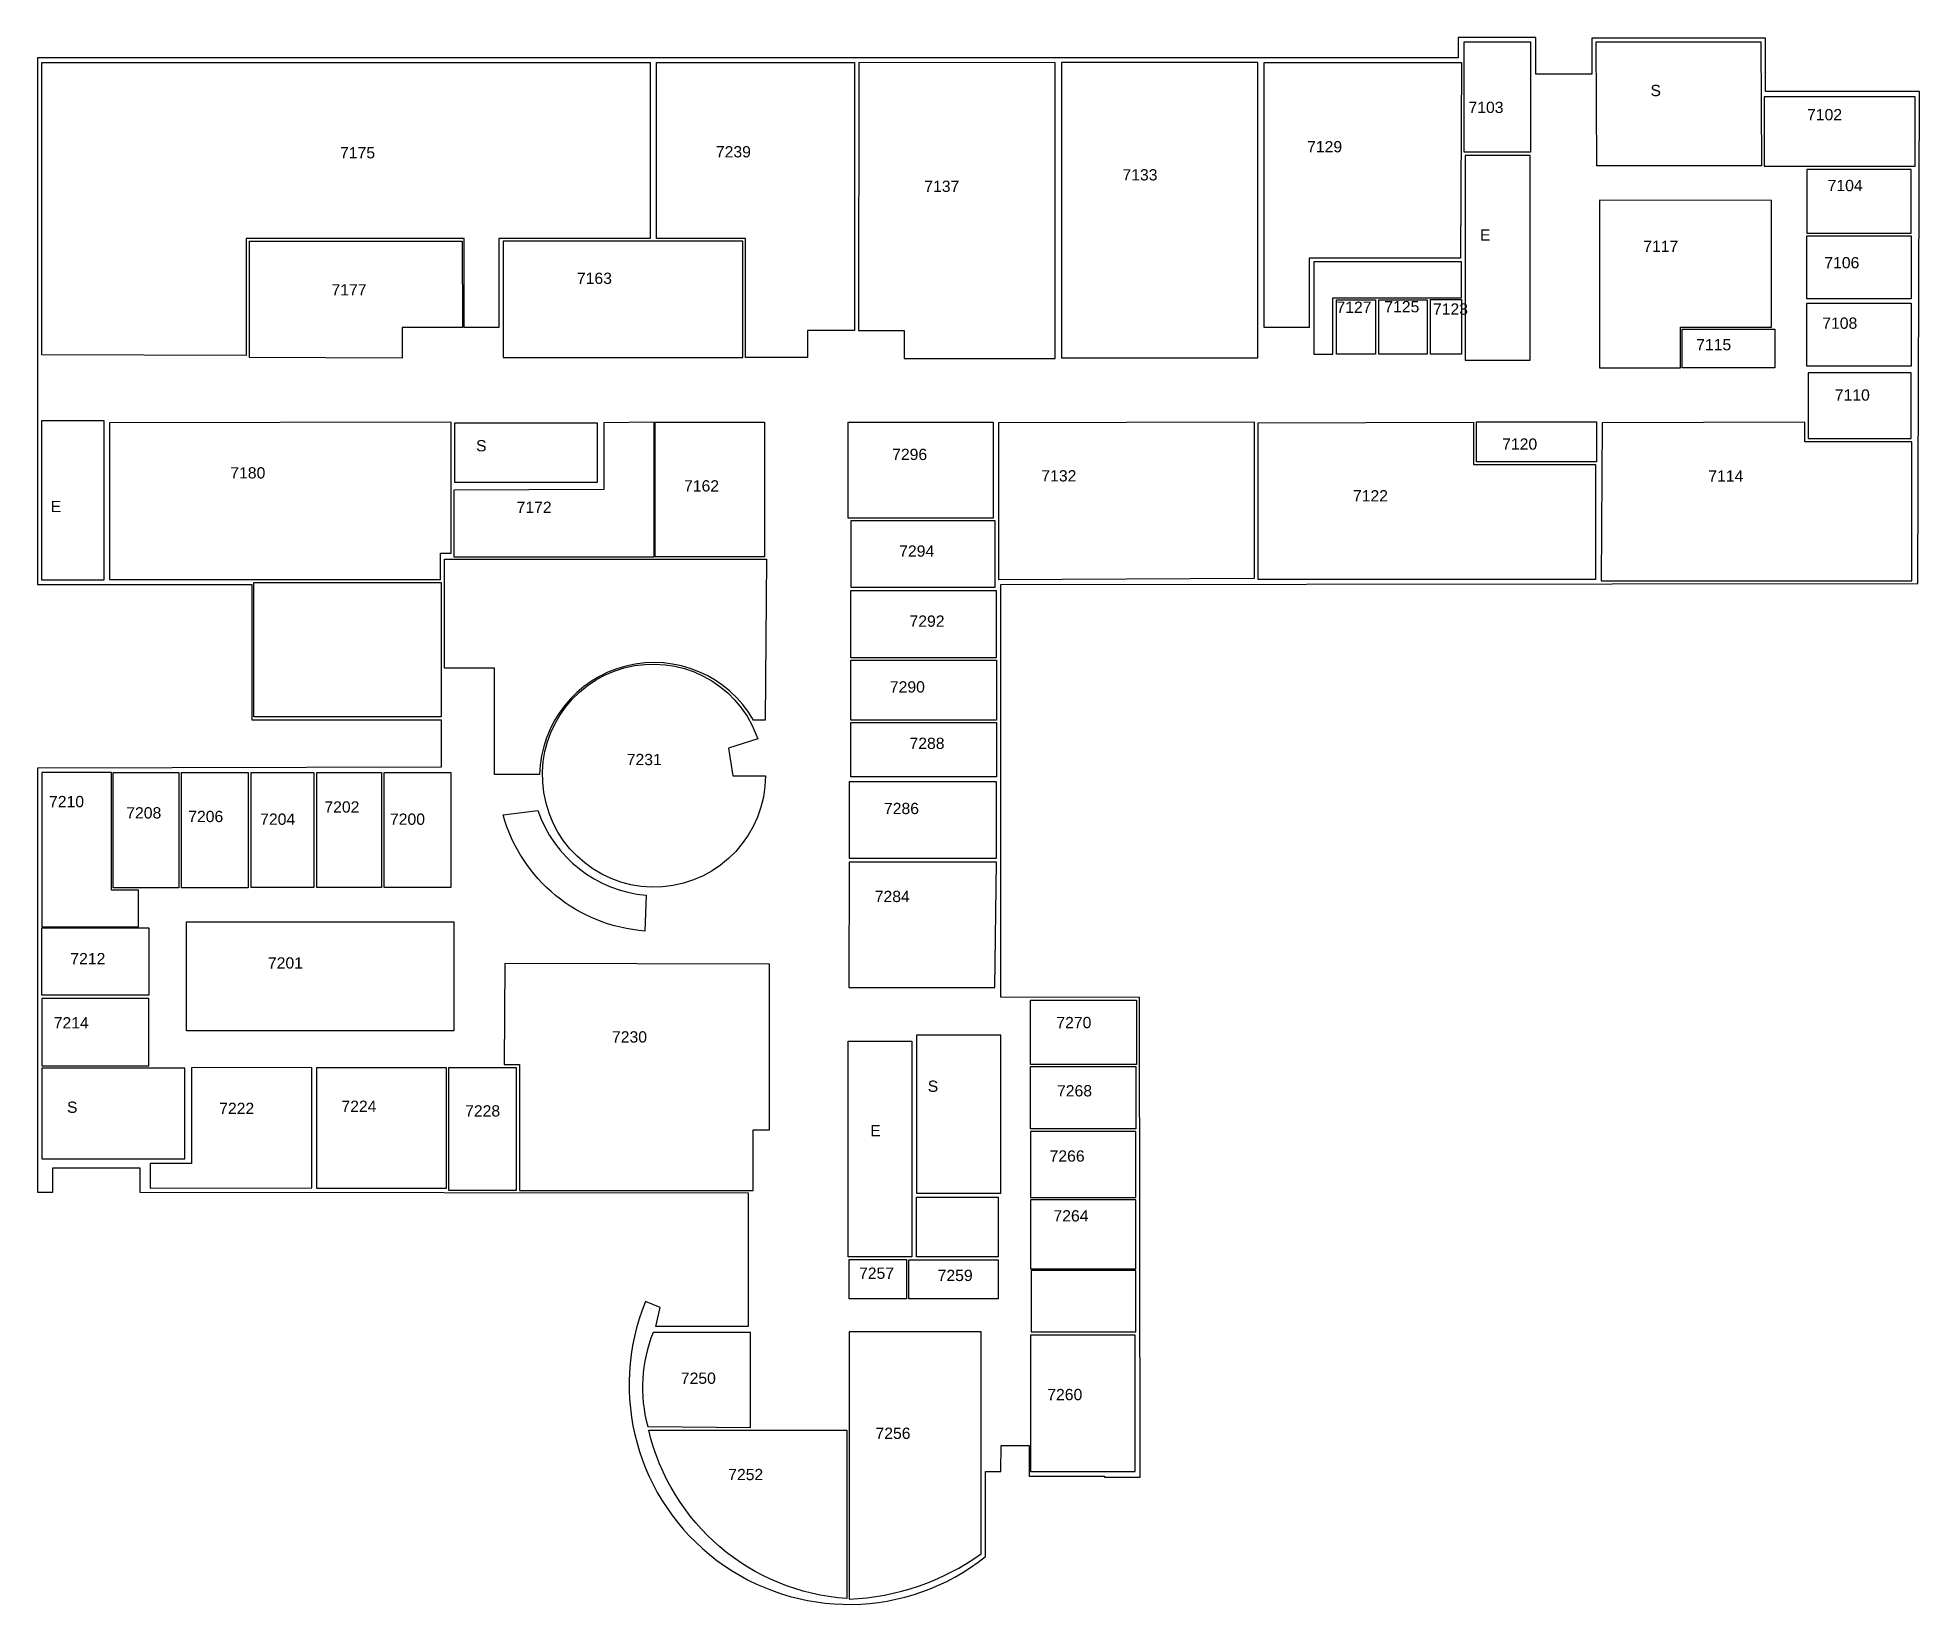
# Model space of a CAD drawing. Header units: millimetres. Extents: x 29.6 to 113.1, y 2.1 to 71.6.
import ezdxf

# ---------------------------------------------------------------- set-up
doc = ezdxf.new("R2010")
doc.units = ezdxf.units.MM
doc.layers.add('Contour', color=7, linetype='Continuous')
doc.layers.add('Room', color=7, linetype='Continuous')
doc.styles.get("Standard").update_dxf_attribs({"font": 'arial.ttf', "height": 0.5})

msp = doc.modelspace()

# ---------------------------------------------------------------- linework, layer by layer
at = {"layer": 'Contour', "color": 7, "lineweight": 25, "true_color": 0xffffff}
msp.add_lwpolyline([(29.646, 70.667), (29.646, 47.297), (39.139, 47.297), (39.139, 41.298), (47.547, 41.298), (47.547, 39.202), (29.646, 39.15), (29.646, 20.337), (30.321, 20.337), (30.321, 21.422), (34.173, 21.422), (34.173, 20.337), (61.163, 20.313), (61.163, 14.379), (57.065, 14.379), (57.256, 15.23), (56.606, 15.495, 0.772614), (71.688, 4.172), (71.688, 7.954), (72.362, 7.954), (72.386, 9.11), (73.615, 9.11), (73.615, 7.737), (76.964, 7.737), (76.964, 7.696), (78.541, 7.696), (78.515, 28.98), (72.362, 28.987), (72.362, 40.816), (72.362, 47.297), (113.03, 47.344), (113.103, 69.173), (106.285, 69.173), (106.285, 71.533), (98.575, 71.533), (98.575, 69.935), (96.093, 69.944), (96.093, 71.558), (92.651, 71.558), (92.648, 70.667), (29.646, 70.667)], format="xyb", dxfattribs=at)
at = {"layer": 'Room', "lineweight": 30}
for points in [[(95.853, 66.474), (92.915, 66.474), (92.915, 71.365), (95.853, 71.365)], [(106.104, 65.865), (98.804, 65.865), (98.768, 71.365), (106.068, 71.365)], [(75.061, 57.351), (83.758, 57.351), (83.758, 70.46), (75.061, 70.46)], [(112.91, 68.932), (106.216, 68.932), (106.216, 65.85), (112.91, 65.85)], [(95.846, 66.336), (92.966, 66.336), (92.966, 57.25), (95.846, 57.25)], [(108.116, 62.878), (112.741, 62.878), (112.741, 65.704), (108.116, 65.704)], [(112.741, 59.969), (108.116, 59.969), (108.116, 62.764), (112.741, 62.764)], [(39.043, 62.523), (48.471, 62.523), (48.487, 58.693), (45.812, 58.693), (45.812, 57.344), (39.043, 57.368)], [(60.918, 62.523), (50.294, 62.523), (50.294, 57.368), (60.918, 57.368)], [(87.252, 59.922), (88.986, 59.922), (88.986, 57.512), (87.252, 57.512)], [(89.131, 59.922), (91.275, 59.922), (91.275, 57.512), (89.131, 57.512)], [(91.42, 59.939), (92.793, 59.939), (92.793, 57.512), (91.42, 57.512)], [(112.741, 56.982), (108.116, 56.982), (108.116, 59.777), (112.741, 59.777)], [(106.694, 56.91), (102.578, 56.91), (102.578, 58.619), (106.694, 58.619)], [(112.741, 56.693), (108.164, 56.693), (108.164, 53.778), (112.741, 53.778)], [(29.839, 54.573), (32.586, 54.573), (32.586, 47.489), (29.839, 47.489)], [(48.149, 54.476), (54.462, 54.476), (54.462, 51.826), (48.149, 51.826)], [(57.04, 54.501), (61.882, 54.501), (61.882, 48.526), (57.04, 48.526)], [(65.592, 54.501), (72.025, 54.501), (72.025, 50.236), (65.592, 50.236)], [(83.782, 54.469), (93.323, 54.501), (93.323, 52.621), (98.744, 52.621), (98.744, 47.514), (83.782, 47.514)], [(93.467, 54.516), (98.78, 54.516), (98.78, 52.742), (93.467, 52.742)], [(72.118, 50.116), (65.713, 50.116), (65.713, 47.174), (72.118, 47.174)], [(39.235, 47.39), (47.547, 47.39), (47.547, 41.424), (39.235, 41.424)], [(65.713, 47.032), (72.158, 47.032), (72.158, 44.044), (65.713, 44.044)], [(65.713, 43.948), (72.17, 43.948), (72.17, 41.274), (65.713, 41.274)], [(65.713, 41.177), (72.17, 41.177), (72.17, 38.768), (65.713, 38.768)], [(32.995, 38.961), (35.91, 38.961), (35.91, 33.847), (32.995, 33.847)], [(36.031, 38.961), (38.99, 38.961), (38.99, 33.847), (36.031, 33.847)], [(39.115, 38.961), (41.898, 38.961), (41.898, 33.853), (39.115, 33.853)], [(42.03, 38.961), (44.897, 38.961), (44.897, 33.853), (42.03, 33.853)], [(45.017, 38.961), (47.973, 38.961), (47.973, 33.853), (45.017, 33.853)], [(72.17, 38.551), (65.641, 38.551), (65.641, 35.165), (72.17, 35.165)], [(72.17, 34.986), (65.641, 34.986), (65.618, 29.42), (72.1, 29.42)], [(29.835, 32.065), (34.585, 32.065), (34.585, 29.083), (29.835, 29.083)], [(36.248, 32.335), (48.101, 32.335), (48.101, 27.493), (36.248, 27.493)], [(34.585, 28.938), (29.839, 28.938), (29.839, 25.951), (34.585, 25.951)], [(73.687, 28.866), (78.386, 28.866), (78.386, 25.998), (73.687, 25.998)], [(65.592, 27.035), (68.411, 27.035), (68.411, 17.47), (65.592, 17.47)], [(72.362, 27.3), (68.619, 27.3), (68.619, 20.301), (72.362, 20.301)], [(42.03, 25.873), (47.764, 25.873), (47.764, 20.506), (42.03, 20.506)], [(50.872, 20.41), (47.884, 20.41), (47.884, 25.879), (50.872, 25.879)], [(73.687, 25.919), (78.352, 25.919), (78.352, 23.156), (73.687, 23.156)], [(36.181, 25.845), (29.839, 25.845), (29.839, 21.824), (36.181, 21.824)], [(78.349, 23.035), (73.687, 23.035), (73.687, 20.103), (78.349, 20.103)], [(68.619, 20.122), (72.242, 20.122), (72.242, 17.47), (68.619, 17.47)], [(78.349, 19.999), (73.687, 19.999), (73.687, 16.94), (78.349, 16.94)], [(65.641, 17.349), (68.18, 17.349), (68.18, 15.615), (65.641, 15.615)], [(68.29, 17.347), (72.242, 17.347), (72.242, 15.615), (68.29, 15.615)], [(73.71, 14.146), (78.349, 14.146), (78.349, 16.868), (73.71, 16.868)], [(78.325, 13.996), (73.687, 13.996), (73.687, 7.954), (78.325, 7.954)]]:
    msp.add_lwpolyline(points, close=True, dxfattribs=at)
for points in [[(29.839, 57.488), (29.839, 70.45), (56.815, 70.45), (56.815, 62.644), (50.101, 62.644), (50.101, 58.696), (48.559, 58.696), (48.559, 62.644), (38.898, 62.644), (38.898, 57.464), (29.839, 57.488)], [(57.088, 62.644), (57.088, 70.45), (65.881, 70.45), (65.881, 58.572), (63.785, 58.572), (63.785, 57.368), (61.039, 57.361), (61.039, 62.644), (57.088, 62.644)], [(66.048, 58.572), (68.074, 58.572), (68.074, 57.319), (74.772, 57.331), (74.772, 70.445), (66.074, 70.45), (66.048, 58.572)], [(86.047, 58.693), (84.047, 58.693), (84.047, 70.45), (92.793, 70.45), (92.745, 61.776), (86.047, 61.776), (86.047, 58.693)], [(98.912, 64.33), (98.912, 56.91), (102.502, 56.91), (102.502, 58.717), (106.55, 58.717), (106.55, 64.33), (98.912, 64.354)], [(86.24, 61.608), (86.24, 57.512), (87.083, 57.512), (87.083, 60.018), (92.793, 60.018), (92.793, 61.608), (86.24, 61.608)], [(32.827, 54.476), (32.827, 47.514), (47.52, 47.514), (47.52, 48.685), (47.981, 48.694), (47.981, 54.501), (32.827, 54.476)], [(54.751, 54.476), (54.751, 51.513), (48.101, 51.489), (48.101, 48.526), (56.991, 48.526), (56.991, 54.501), (54.751, 54.476)], [(72.257, 54.477), (72.263, 47.514), (83.614, 47.586), (83.614, 53.151), (83.614, 54.501), (72.257, 54.477)], [(99.033, 54.476), (98.985, 47.465), (112.774, 47.465), (112.774, 53.633), (108.028, 53.633), (108.028, 54.501), (99.033, 54.476)], [(29.839, 38.961), (29.839, 32.119), (34.126, 32.119), (34.126, 33.733), (32.923, 33.733), (32.923, 38.961), (29.839, 38.961)], [(50.366, 30.48), (50.342, 25.999), (51.016, 25.999), (51.016, 20.41), (61.376, 20.41), (61.376, 23.107), (62.099, 23.107), (62.099, 30.456), (50.366, 30.48)], [(36.465, 25.861), (36.465, 21.614), (34.634, 21.614), (34.634, 20.525), (41.813, 20.53), (41.813, 25.879), (36.465, 25.861)]]:
    msp.add_lwpolyline(points, dxfattribs=at)
for points in [[(49.908, 43.587), (47.692, 43.587), (47.692, 48.42), (61.978, 48.429), (61.906, 41.274), (61.4, 41.274, 0.76077), (51.908, 38.864), (49.908, 38.864), (49.908, 43.587)], [(61.593, 40.455), (60.292, 40.045), (60.485, 38.816), (61.924, 38.816, -0.927282), (52.101, 38.069, -0.902733), (61.521, 40.623), (61.593, 40.455)], [(51.836, 37.274, 0.297265), (56.63, 33.516), (56.582, 31.926, -0.317502), (50.294, 37.082), (51.836, 37.274)], [(61.256, 14.121), (56.943, 14.121, 0.163053), (56.702, 9.953), (61.256, 9.905), (61.256, 14.121)], [(71.495, 4.292), (71.495, 14.146), (65.641, 14.146), (65.641, 2.286, 0.142963), (71.495, 4.292)], [(56.75, 9.785), (65.531, 9.785), (65.531, 2.316, -0.329783), (56.75, 9.785)]]:
    msp.add_lwpolyline(points, format="xyb", dxfattribs=at)

# ---------------------------------------------------------------- texts
at = {"layer": 'Room', "lineweight": 30, "char_height": 0.5, "attachment_point": 1}
for s, width, insert in [('S', 3.25249, (101.177, 69.462)), ('7103', 1.71052, (93.106, 68.715)), ('7102', 2.25909, (108.121, 68.39)), ('7129', 2.65244, (85.948, 66.969)), ('7175', 2.87399, (43.059, 66.701)), ('7239', 3.47828, (59.727, 66.745)), ('7137', 3.79449, (68.97, 65.213)), ('7133', 3.39265, (77.759, 65.722)), ('7104', 2.39535, (109.034, 65.247)), ('E', 1.38464, (93.612, 63.053)), ('7117', 3.80112, (100.858, 62.552)), ('7106', 2.60779, (108.887, 61.825)), ('7163', 2.97036, (53.563, 61.132)), ('7177', 1.99977, (42.68, 60.62)), ('7127', 1.18044, (87.252, 59.849)), ('7125', 1.65503, (89.372, 59.873)), ('7123', 0.82923, (91.53, 59.767)), ('7108', 2.78892, (108.796, 59.142)), ('7115', 1.83228, (103.203, 58.188)), ('7110', 2.73132, (109.352, 55.955)), ('S', 1.97549, (49.089, 53.705)), ('7120', 2.72463, (94.6, 53.778)), ('7296', 4.48121, (67.544, 53.32)), ('7180', 4.31575, (38.191, 52.502)), ('7162', 1.54478, (58.316, 51.923)), ('7132', 4.82611, (74.162, 52.37)), ('7114', 2.75911, (103.742, 52.36)), ('E', 1.7828, (30.225, 51.007)), ('7172', 2.76918, (50.888, 50.975)), ('7122', 3.79235, (87.982, 51.483)), ('7294', 2.44252, (67.857, 49.032)), ('7292', 1.44541, (68.315, 45.924)), ('7290', 2.89334, (67.443, 43.006)), ('7288', 2.21054, (68.315, 40.503)), ('7231', 1.81712, (55.773, 39.784)), ('7210', 2.12019, (30.151, 37.918)), ('7202', 2.06621, (42.363, 37.679)), ('7286', 3.4241, (67.182, 37.612)), ('7208', 1.73945, (33.577, 37.419)), ('7206', 1.89822, (36.325, 37.258)), ('7204', 1.67201, (39.515, 37.138)), ('7200', 2.20663, (45.272, 37.138)), ('7284', 3.61388, (66.773, 33.709)), ('7212', 1.93459, (31.096, 30.952)), ('7201', 3.55102, (39.86, 30.76)), ('7214', 3.1531, (30.36, 28.105)), ('7270', 1.84297, (74.826, 28.115)), ('7230', 3.52868, (55.119, 27.479)), ('S', 2.43311, (69.124, 25.292)), ('7268', 2.71717, (74.857, 25.088)), ('S', 2.82876, (30.947, 24.361)), ('7222', 2.38747, (37.698, 24.308)), ('7224', 3.54749, (43.12, 24.402)), ('7228', 1.9201, (48.605, 24.197)), ('E', 1.43915, (66.574, 23.321)), ('7266', 2.38782, (74.528, 22.195)), ('7264', 2.95776, (74.699, 19.542)), ('7257', 1.53719, (66.076, 16.996)), ('7259', 2.31698, (69.563, 16.899)), ('7250', 1.64883, (58.172, 12.339)), ('7260', 2.1701, (74.424, 11.613)), ('7256', 2.87085, (66.806, 9.896)), ('7252', 4.13674, (60.273, 8.066))]:
    msp.add_mtext_dynamic_manual_height_columns(s, width=width, gutter_width=2.5, heights=[0], dxfattribs=dict(at, insert=insert))

doc.saveas('drawing.dxf')
